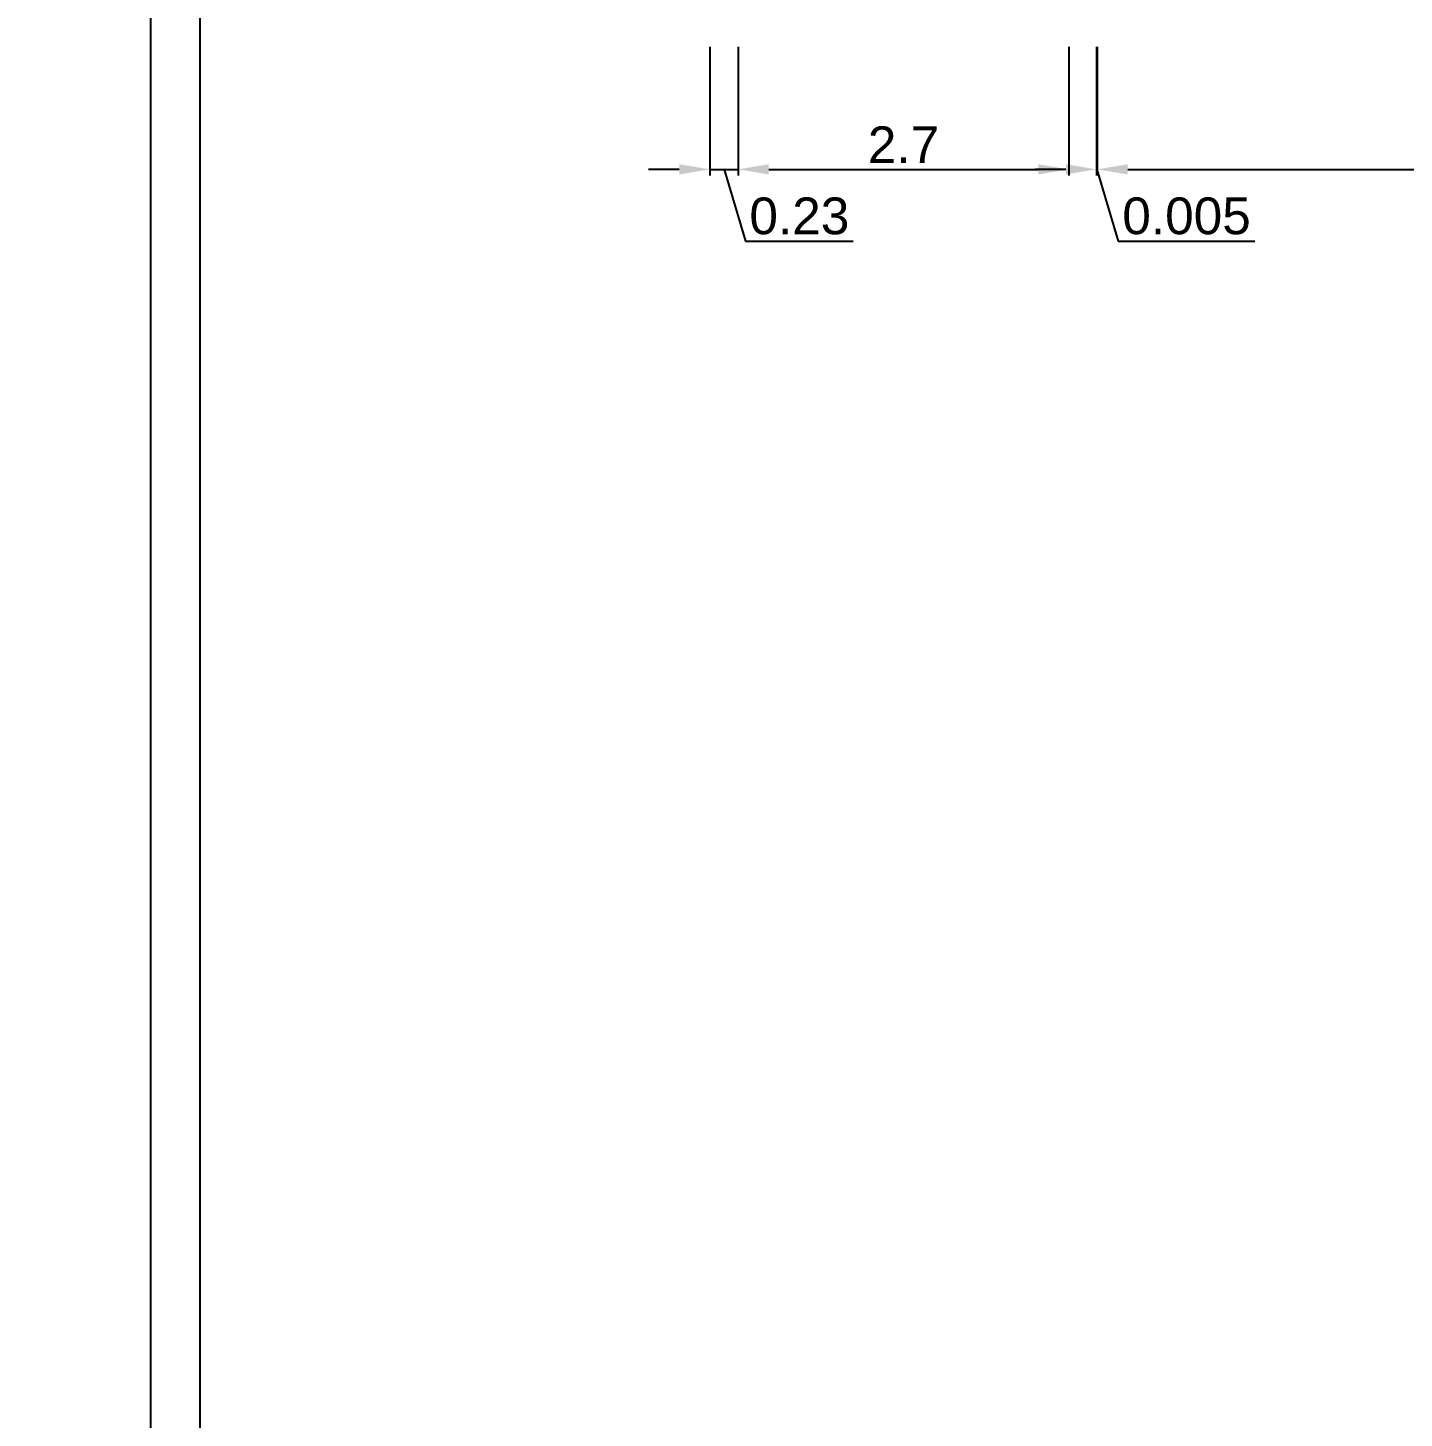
# Model space of a CAD drawing. Header units: metres. Extents: x 0 to 2048, y 111 to 219.
# Drawn here: x 1816.86 to 1828.1, y 147.59 to 158.93 of the extents above; entities that cross this region are included whole.
import ezdxf

# ---------------------------------------------------------------- set-up
doc = ezdxf.new("R2010")
doc.units = ezdxf.units.M
doc.header["$LTSCALE"] = 0.5
doc.header["$MEASUREMENT"] = 0
doc.header["$PDMODE"] = 3
doc.layers.add('layout bou', color=1, linetype='Continuous', lineweight=60)
doc.layers.add('layout bou @ 1', color=1, linetype='Continuous', lineweight=60)
doc.styles.add('200LT_S', font='arial.ttf', dxfattribs={"height": 0.3})
doc.styles.get("Standard").update_dxf_attribs({"font": ''})
doc.styles.get('Standard').set_extended_font_data('Arial Black')
doc.dimstyles.new('Building Arrow', dxfattribs={"dimscale": 0, "dimtxt": 1, "dimasz": 1, "dimexe": 0.18, "dimexo": 0.0625, "dimgap": 0.09, "dimtad": 0, "dimdec": 1, "dimzin": 0, "dimdsep": 46, "dimtxsty": 'Standard', "dimcen": 0.09, "dimse1": 1, "dimse2": 1, "dimclrt": 7, "dimadec": 1, "dimazin": 0, "dimtfac": 1, "dimtdec": 1, "dimtofl": 0, "dimtmove": 0, "dimatfit": 3, "dimfxl": 0, "dimtolj": 1, "dimtzin": 0, "dimarcsym": 0})

# ---------------------------------------------------------------- blocks, each defined once
blk = doc.blocks.new('*D4')
at = {"layer": 'Defpoints', "color": 0, "lineweight": -3}
for p in [(1730.174, 160.221), (1730.174, 160.221), (1916.252, 130.454)]:
    blk.add_point(p, dxfattribs=at)
at = {"layer": 'layout bou', "color": 0, "lineweight": -2}
for p, q in [((1731.162, 160.063), (1821.125, 145.672)), ((1915.264, 130.612), (1825.301, 145.004))]:
    blk.add_line(p, q, dxfattribs=at)
at = {"layer": 'layout bou', "color": 0, "lineweight": -3}
for points in [[(1731.188, 160.227), (1731.135, 159.898), (1730.174, 160.221)], [(1915.29, 130.777), (1915.238, 130.448), (1916.252, 130.454)]]:
    blk.add_solid(points, dxfattribs=at)
at = {"layer": 'layout bou', "color": 7, "lineweight": 15, "insert": (1823.213, 145.338), "char_height": 1, "attachment_point": 5, "rotation": 350.9115}
blk.add_mtext('\\A1;188.4', dxfattribs=at)
blk = doc.blocks.new('*D8')
at = {"layer": 'Defpoints', "color": 0, "lineweight": -3}
for p in [(1736.693, 151.679), (1736.693, 151.679), (1916.252, 130.454)]:
    blk.add_point(p, dxfattribs=at)
at = {"layer": 'layout bou', "color": 0, "lineweight": -2}
for p, q in [((1737.686, 151.562), (1824.386, 141.314)), ((1915.258, 130.572), (1828.558, 140.82))]:
    blk.add_line(p, q, dxfattribs=at)
at = {"layer": 'layout bou', "color": 0, "lineweight": -3}
for points in [[(1737.706, 151.728), (1737.666, 151.397), (1736.693, 151.679)], [(1915.278, 130.737), (1915.239, 130.406), (1916.252, 130.454)]]:
    blk.add_solid(points, dxfattribs=at)
at = {"layer": 'layout bou', "color": 7, "lineweight": 15, "insert": (1826.472, 141.067), "char_height": 1, "attachment_point": 5, "rotation": 353.2586}
blk.add_mtext('\\A1;180.8', dxfattribs=at)
blk = doc.blocks.new('*D9')
at = {"layer": 'Defpoints', "color": 0, "lineweight": -3}
for p in [(1764.126, 208.032), (1764.126, 208.032), (1929.977, 145.704)]:
    blk.add_point(p, dxfattribs=at)
at = {"layer": 'layout bou', "color": 0, "lineweight": -2}
for p, q in [((1765.062, 207.68), (1845.087, 177.606)), ((1929.04, 146.056), (1849.016, 176.13))]:
    blk.add_line(p, q, dxfattribs=at)
at = {"layer": 'layout bou', "color": 0, "lineweight": -3}
for points in [[(1765.12, 207.836), (1765.003, 207.524), (1764.126, 208.032)], [(1929.099, 146.212), (1928.982, 145.9), (1929.977, 145.704)]]:
    blk.add_solid(points, dxfattribs=at)
at = {"layer": 'layout bou', "color": 7, "lineweight": 15, "insert": (1847.051, 176.868), "char_height": 1, "attachment_point": 5, "rotation": 339.4036}
blk.add_mtext('\\A1;177.2', dxfattribs=at)

msp = doc.modelspace()

# ---------------------------------------------------------------- linework, layer by layer
at = {"color": 7, "lineweight": -3}
for p, q in [((1817.86237, 204.72498), (1817.86237, 138.48062)), ((1818.26605, 204.3213), (1818.26605, 138.8843)), ((1822.17887, 157.77451), (1821.92887, 157.77451)), ((1822.42887, 157.77451), (1822.65887, 157.77451)), ((1822.54387, 157.77451), (1822.71932, 157.18968)), ((1822.90887, 157.77451), (1825.10887, 157.77451)), ((1822.90887, 157.77451), (1823.15887, 157.77451)), ((1825.33387, 157.77451), (1825.08387, 157.77451)), ((1825.58387, 157.77451), (1825.58887, 157.77451)), ((1825.58637, 157.77451), (1825.76172, 157.18999)), ((1825.83887, 157.77451), (1837.42887, 157.77451)), ((1825.83887, 157.77451), (1826.08887, 157.77451)), ((1822.71932, 157.18968), (1823.59858, 157.18968)), ((1825.76172, 157.18999), (1826.87632, 157.18999))]:
    msp.add_line(p, q, dxfattribs=at)
at = {"color": 252, "lineweight": -3}
for p, q in [((1822.42887, 158.77451), (1822.42887, 157.72451)), ((1822.65887, 158.77451), (1822.65887, 157.72451)), ((1822.65887, 158.77451), (1822.65887, 157.72451)), ((1825.35887, 158.77451), (1825.35887, 157.72451)), ((1825.58387, 158.77451), (1825.58387, 157.72451)), ((1825.58887, 158.77451), (1825.58887, 157.72451)), ((1825.58887, 158.77451), (1825.58887, 157.72451))]:
    msp.add_line(p, q, dxfattribs=at)
at = {"color": 7, "lineweight": -3}
for points in [[(1822.17887, 157.81617), (1822.17887, 157.73284), (1822.42887, 157.77451)], [(1822.90887, 157.81617), (1822.90887, 157.73284), (1822.65887, 157.77451)], [(1822.90887, 157.81617), (1822.90887, 157.73284), (1822.65887, 157.77451)], [(1825.10887, 157.81617), (1825.10887, 157.73284), (1825.35887, 157.77451)], [(1825.33387, 157.81617), (1825.33387, 157.73284), (1825.58387, 157.77451)], [(1825.83887, 157.81617), (1825.83887, 157.73284), (1825.58887, 157.77451)], [(1825.83887, 157.81617), (1825.83887, 157.73284), (1825.58887, 157.77451)]]:
    msp.add_solid(points, dxfattribs=at)

# ---------------------------------------------------------------- texts
at = {"lineweight": -3, "char_height": 0.3, "attachment_point": 5, "style": '200LT_S'}
for s, insert in [('2.7', (1824.00887, 157.97512)), ('0.23', (1823.15895, 157.39296)), ('0.005', (1826.31902, 157.39316))]:
    msp.add_mtext(s, dxfattribs=dict(at, insert=insert))

# ---------------------------------------------------------------- dimensions: what is measured, and where the dimension line sits
at = {"layer": 'layout bou @ 1', "color": 8, "lineweight": 15}
for p1, p2, picture, middle in [((1929.97654, 145.70445), (1764.12569, 208.03165), '*D9', (1847.05112, 176.86805)), ((1916.25154, 130.45445), (1730.17408, 160.22078), '*D4', (1823.21281, 145.33762)), ((1916.25154, 130.45445), (1736.69295, 151.67943), '*D8', (1826.47224, 141.06694))]:
    dim = msp.add_aligned_dim(p1=p1, p2=p2, distance=0, dimstyle='Building Arrow', override={"dimscale": 1, "dimtix": 0, "dimtofl": 0, "dimtmove": 0, "dimatfit": 3}, dxfattribs=at)
    dim.commit()
    dim.dimension.update_dxf_attribs({"geometry": picture, "text_midpoint": middle})

doc.saveas('drawing.dxf')
